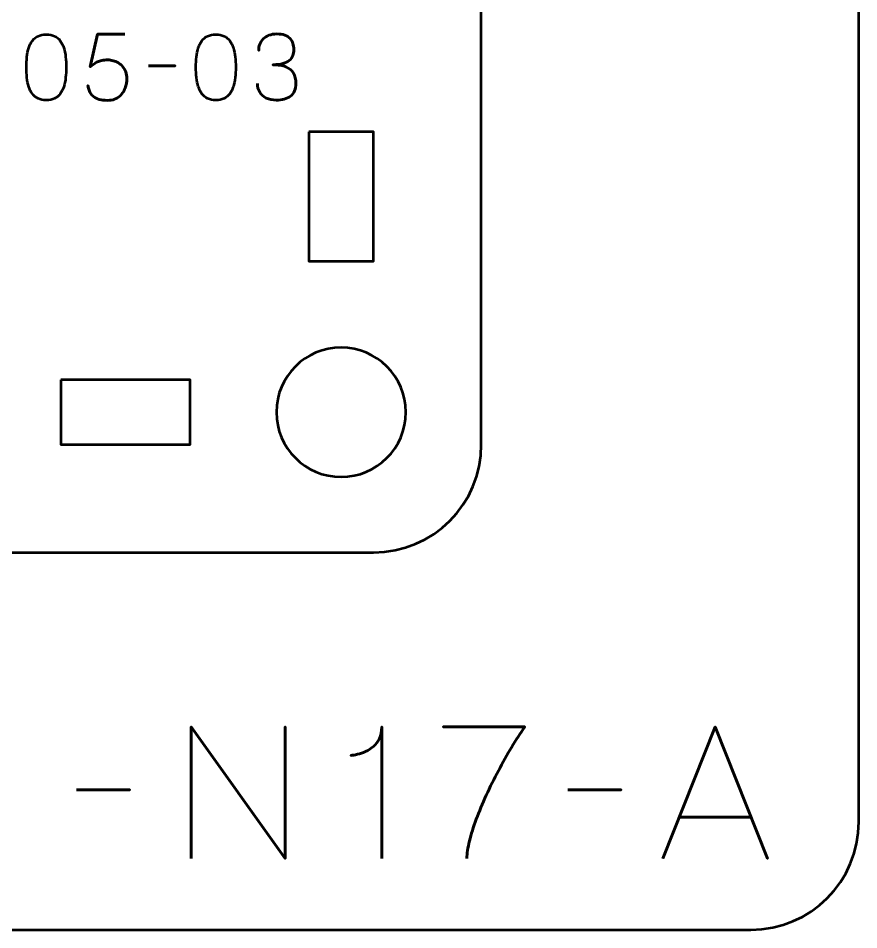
# Model space of a CAD drawing. Header units: centimetres. Extents: x -17.9 to -3.1, y -25.3 to -4.3.
# Drawn here: x -6.997 to -3.1, y -25.35 to -21.123 of the extents above; entities that cross this region are included whole.
import ezdxf

# ---------------------------------------------------------------- set-up
doc = ezdxf.new("R2010")
doc.units = ezdxf.units.CM
doc.header["$MEASUREMENT"] = 0
doc.layers.add('Layer 1', color=7, linetype='Continuous')

msp = doc.modelspace()

# ---------------------------------------------------------------- linework, layer by layer
at = {"layer": 'Layer 1', "color": 7, "lineweight": 53}
msp.add_open_spline([(-17.90003, -24.8499), (-17.90003, -24.8499), (-17.90003, -4.84994), (-17.90003, -4.84994), (-17.90003, -4.84994), (-17.90003, -4.57297), (-17.67694, -4.34998), (-17.39994, -4.34998), (-17.39994, -4.34998), (-17.39994, -4.34998), (-3.60007, -4.34998), (-3.60007, -4.34998), (-3.60007, -4.34998), (-3.32293, -4.34998), (-3.09997, -4.57297), (-3.09997, -4.84994), (-3.09997, -4.84994), (-3.09997, -4.84994), (-3.09997, -24.8499), (-3.09997, -24.8499), (-3.09997, -24.8499), (-3.09997, -25.1269), (-3.32293, -25.34999), (-3.60007, -25.34999), (-3.60007, -25.34999), (-3.60007, -25.34999), (-17.39994, -25.34999), (-17.39994, -25.34999), (-17.39994, -25.34999), (-17.67694, -25.34999), (-17.90003, -25.1269), (-17.90003, -24.8499)], degree=3, knots=[0, 0, 0, 0, 0.125, 0.125, 0.125, 0.125, 0.25, 0.25, 0.25, 0.25, 0.375, 0.375, 0.375, 0.375, 0.5, 0.5, 0.5, 0.5, 0.625, 0.625, 0.625, 0.625, 0.75, 0.75, 0.75, 0.75, 0.875, 0.875, 0.875, 0.875, 1, 1, 1, 1], dxfattribs=at)
at = {"layer": 'Layer 1', "color": 2, "lineweight": 53}
msp.add_open_spline([(-9.64991, -14.29991), (-9.64991, -14.29991), (-5.35002, -14.29991), (-5.35002, -14.29991), (-5.35002, -14.29991), (-5.07302, -14.29991), (-4.84992, -14.52301), (-4.84992, -14.80001), (-4.84992, -14.80001), (-4.84992, -14.80001), (-4.84992, -23.09991), (-4.84992, -23.09991), (-4.84992, -23.09991), (-4.84992, -23.37691), (-5.07302, -23.60001), (-5.35002, -23.60001), (-5.35002, -23.60001), (-5.35002, -23.60001), (-9.64991, -23.60001), (-9.64991, -23.60001), (-9.64991, -23.60001), (-9.92691, -23.60001), (-10.15001, -23.37691), (-10.15001, -23.09991), (-10.15001, -23.09991), (-10.15001, -23.09991), (-10.15001, -14.80001), (-10.15001, -14.80001), (-10.15001, -14.80001), (-10.15001, -14.52301), (-9.92691, -14.29991), (-9.64991, -14.29991)], degree=3, knots=[0, 0, 0, 0, 0.125, 0.125, 0.125, 0.125, 0.25, 0.25, 0.25, 0.25, 0.375, 0.375, 0.375, 0.375, 0.5, 0.5, 0.5, 0.5, 0.625, 0.625, 0.625, 0.625, 0.75, 0.75, 0.75, 0.75, 0.875, 0.875, 0.875, 0.875, 1, 1, 1, 1], dxfattribs=at)
at = {"layer": 'Layer 1', "color": 30, "lineweight": 53}
for points, knots in [([(-6.86688, -21.50258), (-6.85207, -21.50251), (-6.8393, -21.4999), (-6.82864, -21.49482), (-6.82864, -21.49482), (-6.81806, -21.48974), (-6.80924, -21.48247), (-6.80219, -21.47323), (-6.80219, -21.47323), (-6.7952, -21.46392), (-6.7897, -21.45291), (-6.78561, -21.44021), (-6.78561, -21.44021), (-6.78158, -21.42751), (-6.77869, -21.41361), (-6.77707, -21.39837), (-6.77707, -21.39837), (-6.77537, -21.38313), (-6.77453, -21.36711), (-6.7746, -21.35018), (-6.7746, -21.35018), (-6.77453, -21.33332), (-6.77537, -21.3173), (-6.77707, -21.30213), (-6.77707, -21.30213), (-6.77869, -21.28696), (-6.78158, -21.27299), (-6.78561, -21.26029), (-6.78561, -21.26029), (-6.7897, -21.24766), (-6.7952, -21.23666), (-6.80219, -21.22727), (-6.80219, -21.22727), (-6.80924, -21.21796), (-6.81806, -21.21069), (-6.82864, -21.20561), (-6.82864, -21.20561), (-6.8393, -21.20046), (-6.85207, -21.19785), (-6.86688, -21.19778), (-6.86688, -21.19778), (-6.8817, -21.19785), (-6.89447, -21.20046), (-6.90513, -21.20561), (-6.90513, -21.20561), (-6.91571, -21.21069), (-6.92453, -21.21796), (-6.93158, -21.22727), (-6.93158, -21.22727), (-6.93857, -21.23666), (-6.94407, -21.24766), (-6.94816, -21.26029), (-6.94816, -21.26029), (-6.95219, -21.27299), (-6.95508, -21.28696), (-6.9567, -21.30213), (-6.9567, -21.30213), (-6.95839, -21.3173), (-6.95924, -21.33332), (-6.95917, -21.35018), (-6.95917, -21.35018), (-6.95924, -21.36711), (-6.95839, -21.38313), (-6.9567, -21.39837), (-6.9567, -21.39837), (-6.95508, -21.41361), (-6.95219, -21.42751), (-6.94816, -21.44021), (-6.94816, -21.44021), (-6.94407, -21.45291), (-6.93857, -21.46392), (-6.93158, -21.47323), (-6.93158, -21.47323), (-6.92453, -21.48247), (-6.91571, -21.48974), (-6.90513, -21.49482), (-6.90513, -21.49482), (-6.89447, -21.4999), (-6.8817, -21.50251), (-6.86688, -21.50258)], [0, 0, 0, 0, 0.05, 0.05, 0.05, 0.05, 0.1, 0.1, 0.1, 0.1, 0.15, 0.15, 0.15, 0.15, 0.2, 0.2, 0.2, 0.2, 0.25, 0.25, 0.25, 0.25, 0.3, 0.3, 0.3, 0.3, 0.35, 0.35, 0.35, 0.35, 0.4, 0.4, 0.4, 0.4, 0.45, 0.45, 0.45, 0.45, 0.5, 0.5, 0.5, 0.5, 0.55, 0.55, 0.55, 0.55, 0.6, 0.6, 0.6, 0.6, 0.65, 0.65, 0.65, 0.65, 0.7, 0.7, 0.7, 0.7, 0.75, 0.75, 0.75, 0.75, 0.8, 0.8, 0.8, 0.8, 0.85, 0.85, 0.85, 0.85, 0.9, 0.9, 0.9, 0.9, 0.95, 0.95, 0.95, 0.95, 1, 1, 1, 1]), ([(-6.86688, -21.50258), (-6.85207, -21.50251), (-6.8393, -21.4999), (-6.82864, -21.49482), (-6.82864, -21.49482), (-6.81806, -21.48974), (-6.80924, -21.48247), (-6.80219, -21.47323), (-6.80219, -21.47323), (-6.7952, -21.46392), (-6.7897, -21.45291), (-6.78561, -21.44021), (-6.78561, -21.44021), (-6.78158, -21.42751), (-6.77869, -21.41361), (-6.77707, -21.39837), (-6.77707, -21.39837), (-6.77537, -21.38313), (-6.77453, -21.36711), (-6.7746, -21.35018), (-6.7746, -21.35018), (-6.77453, -21.33332), (-6.77537, -21.3173), (-6.77707, -21.30213), (-6.77707, -21.30213), (-6.77869, -21.28696), (-6.78158, -21.27299), (-6.78561, -21.26029), (-6.78561, -21.26029), (-6.7897, -21.24766), (-6.7952, -21.23666), (-6.80219, -21.22727), (-6.80219, -21.22727), (-6.80924, -21.21796), (-6.81806, -21.21069), (-6.82864, -21.20561), (-6.82864, -21.20561), (-6.8393, -21.20046), (-6.85207, -21.19785), (-6.86688, -21.19778), (-6.86688, -21.19778), (-6.8817, -21.19785), (-6.89447, -21.20046), (-6.90513, -21.20561), (-6.90513, -21.20561), (-6.91571, -21.21069), (-6.92453, -21.21796), (-6.93158, -21.22727), (-6.93158, -21.22727), (-6.93857, -21.23666), (-6.94407, -21.24766), (-6.94816, -21.26029), (-6.94816, -21.26029), (-6.95219, -21.27299), (-6.95508, -21.28696), (-6.9567, -21.30213), (-6.9567, -21.30213), (-6.95839, -21.3173), (-6.95924, -21.33332), (-6.95917, -21.35018), (-6.95917, -21.35018), (-6.95924, -21.36711), (-6.95839, -21.38313), (-6.9567, -21.39837), (-6.9567, -21.39837), (-6.95508, -21.41361), (-6.95219, -21.42751), (-6.94816, -21.44021), (-6.94816, -21.44021), (-6.94407, -21.45291), (-6.93857, -21.46392), (-6.93158, -21.47323), (-6.93158, -21.47323), (-6.92453, -21.48247), (-6.91571, -21.48974), (-6.90513, -21.49482), (-6.90513, -21.49482), (-6.89447, -21.4999), (-6.8817, -21.50251), (-6.86688, -21.50258)], [0, 0, 0, 0, 0.05, 0.05, 0.05, 0.05, 0.1, 0.1, 0.1, 0.1, 0.15, 0.15, 0.15, 0.15, 0.2, 0.2, 0.2, 0.2, 0.25, 0.25, 0.25, 0.25, 0.3, 0.3, 0.3, 0.3, 0.35, 0.35, 0.35, 0.35, 0.4, 0.4, 0.4, 0.4, 0.45, 0.45, 0.45, 0.45, 0.5, 0.5, 0.5, 0.5, 0.55, 0.55, 0.55, 0.55, 0.6, 0.6, 0.6, 0.6, 0.65, 0.65, 0.65, 0.65, 0.7, 0.7, 0.7, 0.7, 0.75, 0.75, 0.75, 0.75, 0.8, 0.8, 0.8, 0.8, 0.85, 0.85, 0.85, 0.85, 0.9, 0.9, 0.9, 0.9, 0.95, 0.95, 0.95, 0.95, 1, 1, 1, 1]), ([(-6.50282, -21.19736), (-6.50282, -21.19736), (-6.62982, -21.19736), (-6.62982, -21.19736), (-6.62982, -21.19736), (-6.62982, -21.19736), (-6.66369, -21.34891), (-6.66369, -21.34891), (-6.66369, -21.34891), (-6.65776, -21.34383), (-6.65212, -21.33925), (-6.64668, -21.33522), (-6.64668, -21.33522), (-6.64132, -21.3312), (-6.63568, -21.32782), (-6.62968, -21.32499), (-6.62968, -21.32499), (-6.62375, -21.32217), (-6.61698, -21.32005), (-6.60936, -21.31857), (-6.60936, -21.31857), (-6.60181, -21.31709), (-6.59278, -21.31631), (-6.58241, -21.31631), (-6.58241, -21.31631), (-6.57394, -21.31631), (-6.56547, -21.31744), (-6.55701, -21.31977), (-6.55701, -21.31977), (-6.54854, -21.32203), (-6.5405, -21.32549), (-6.53288, -21.33007), (-6.53288, -21.33007), (-6.52519, -21.33473), (-6.51841, -21.34052), (-6.51249, -21.3475), (-6.51249, -21.3475), (-6.50649, -21.35449), (-6.50176, -21.36267), (-6.49838, -21.37205), (-6.49838, -21.37205), (-6.49492, -21.38144), (-6.49316, -21.39209), (-6.49309, -21.40394), (-6.49309, -21.40394), (-6.49301, -21.40832), (-6.49351, -21.41382), (-6.4945, -21.42031), (-6.4945, -21.42031), (-6.49541, -21.4268), (-6.49711, -21.43386), (-6.49951, -21.44134), (-6.49951, -21.44134), (-6.5019, -21.44882), (-6.50529, -21.45623), (-6.50959, -21.46356), (-6.50959, -21.46356), (-6.5139, -21.4709), (-6.5194, -21.4776), (-6.52603, -21.48367), (-6.52603, -21.48367), (-6.53267, -21.48974), (-6.54071, -21.49461), (-6.55009, -21.49828), (-6.55009, -21.49828), (-6.55955, -21.50187), (-6.57063, -21.50378), (-6.58325, -21.50385), (-6.58325, -21.50385), (-6.59835, -21.50378), (-6.61105, -21.50216), (-6.62135, -21.49912), (-6.62135, -21.49912), (-6.63166, -21.49602), (-6.64005, -21.492), (-6.64654, -21.48692), (-6.64654, -21.48692), (-6.6531, -21.48184), (-6.65818, -21.47626), (-6.66185, -21.4702), (-6.66185, -21.4702), (-6.66552, -21.46413), (-6.66827, -21.45806), (-6.67011, -21.45199), (-6.67011, -21.45199), (-6.67194, -21.44592), (-6.67335, -21.44035), (-6.67427, -21.43527), (-6.67427, -21.43527), (-6.67335, -21.44035), (-6.67194, -21.44592), (-6.67011, -21.45199), (-6.67011, -21.45199), (-6.66827, -21.45806), (-6.66552, -21.46413), (-6.66185, -21.4702), (-6.66185, -21.4702), (-6.65818, -21.47626), (-6.6531, -21.48184), (-6.64654, -21.48692), (-6.64654, -21.48692), (-6.64005, -21.492), (-6.63166, -21.49602), (-6.62135, -21.49912), (-6.62135, -21.49912), (-6.61105, -21.50216), (-6.59835, -21.50378), (-6.58325, -21.50385), (-6.58325, -21.50385), (-6.57063, -21.50378), (-6.55955, -21.50187), (-6.55009, -21.49828), (-6.55009, -21.49828), (-6.54071, -21.49461), (-6.53267, -21.48974), (-6.52603, -21.48367), (-6.52603, -21.48367), (-6.5194, -21.4776), (-6.5139, -21.4709), (-6.50959, -21.46356), (-6.50959, -21.46356), (-6.50529, -21.45623), (-6.5019, -21.44882), (-6.49951, -21.44134), (-6.49951, -21.44134), (-6.49711, -21.43386), (-6.49541, -21.4268), (-6.4945, -21.42031), (-6.4945, -21.42031), (-6.49351, -21.41382), (-6.49301, -21.40832), (-6.49309, -21.40394), (-6.49309, -21.40394), (-6.49316, -21.39209), (-6.49492, -21.38144), (-6.49838, -21.37205), (-6.49838, -21.37205), (-6.50176, -21.36267), (-6.50649, -21.35449), (-6.51249, -21.3475), (-6.51249, -21.3475), (-6.51841, -21.34052), (-6.52519, -21.33473), (-6.53288, -21.33007), (-6.53288, -21.33007), (-6.5405, -21.32549), (-6.54854, -21.32203), (-6.55701, -21.31977), (-6.55701, -21.31977), (-6.56547, -21.31744), (-6.57394, -21.31631), (-6.58241, -21.31631), (-6.58241, -21.31631), (-6.59278, -21.31631), (-6.60181, -21.31709), (-6.60936, -21.31857), (-6.60936, -21.31857), (-6.61698, -21.32005), (-6.62375, -21.32217), (-6.62968, -21.32499), (-6.62968, -21.32499), (-6.63568, -21.32782), (-6.64132, -21.3312), (-6.64668, -21.33522), (-6.64668, -21.33522), (-6.65212, -21.33925), (-6.65776, -21.34383), (-6.66369, -21.34891), (-6.66369, -21.34891), (-6.66369, -21.34891), (-6.62982, -21.19736), (-6.62982, -21.19736), (-6.62982, -21.19736), (-6.62982, -21.19736), (-6.50282, -21.19736), (-6.50282, -21.19736)], [0, 0, 0, 0, 0.0227273, 0.0227273, 0.0227273, 0.0227273, 0.0454545, 0.0454545, 0.0454545, 0.0454545, 0.0681818, 0.0681818, 0.0681818, 0.0681818, 0.0909091, 0.0909091, 0.0909091, 0.0909091, 0.1136364, 0.1136364, 0.1136364, 0.1136364, 0.1363636, 0.1363636, 0.1363636, 0.1363636, 0.1590909, 0.1590909, 0.1590909, 0.1590909, 0.1818182, 0.1818182, 0.1818182, 0.1818182, 0.2045455, 0.2045455, 0.2045455, 0.2045455, 0.2272727, 0.2272727, 0.2272727, 0.2272727, 0.25, 0.25, 0.25, 0.25, 0.2727273, 0.2727273, 0.2727273, 0.2727273, 0.2954545, 0.2954545, 0.2954545, 0.2954545, 0.3181818, 0.3181818, 0.3181818, 0.3181818, 0.3409091, 0.3409091, 0.3409091, 0.3409091, 0.3636364, 0.3636364, 0.3636364, 0.3636364, 0.3863636, 0.3863636, 0.3863636, 0.3863636, 0.4090909, 0.4090909, 0.4090909, 0.4090909, 0.4318182, 0.4318182, 0.4318182, 0.4318182, 0.4545455, 0.4545455, 0.4545455, 0.4545455, 0.4772727, 0.4772727, 0.4772727, 0.4772727, 0.5, 0.5, 0.5, 0.5, 0.5227273, 0.5227273, 0.5227273, 0.5227273, 0.5454545, 0.5454545, 0.5454545, 0.5454545, 0.5681818, 0.5681818, 0.5681818, 0.5681818, 0.5909091, 0.5909091, 0.5909091, 0.5909091, 0.6136364, 0.6136364, 0.6136364, 0.6136364, 0.6363636, 0.6363636, 0.6363636, 0.6363636, 0.6590909, 0.6590909, 0.6590909, 0.6590909, 0.6818182, 0.6818182, 0.6818182, 0.6818182, 0.7045455, 0.7045455, 0.7045455, 0.7045455, 0.7272727, 0.7272727, 0.7272727, 0.7272727, 0.75, 0.75, 0.75, 0.75, 0.7727273, 0.7727273, 0.7727273, 0.7727273, 0.7954545, 0.7954545, 0.7954545, 0.7954545, 0.8181818, 0.8181818, 0.8181818, 0.8181818, 0.8409091, 0.8409091, 0.8409091, 0.8409091, 0.8636364, 0.8636364, 0.8636364, 0.8636364, 0.8863636, 0.8863636, 0.8863636, 0.8863636, 0.9090909, 0.9090909, 0.9090909, 0.9090909, 0.9318182, 0.9318182, 0.9318182, 0.9318182, 0.9545455, 0.9545455, 0.9545455, 0.9545455, 0.9772727, 0.9772727, 0.9772727, 0.9772727, 1, 1, 1, 1]), ([(-6.08076, -21.50258), (-6.06595, -21.50251), (-6.05318, -21.4999), (-6.04252, -21.49482), (-6.04252, -21.49482), (-6.03194, -21.48974), (-6.02312, -21.48247), (-6.01607, -21.47323), (-6.01607, -21.47323), (-6.00908, -21.46392), (-6.00358, -21.45291), (-5.99949, -21.44021), (-5.99949, -21.44021), (-5.99546, -21.42751), (-5.99257, -21.41361), (-5.99095, -21.39837), (-5.99095, -21.39837), (-5.98925, -21.38313), (-5.98841, -21.36711), (-5.98848, -21.35018), (-5.98848, -21.35018), (-5.98841, -21.33332), (-5.98925, -21.3173), (-5.99095, -21.30213), (-5.99095, -21.30213), (-5.99257, -21.28696), (-5.99546, -21.27299), (-5.99949, -21.26029), (-5.99949, -21.26029), (-6.00358, -21.24766), (-6.00908, -21.23666), (-6.01607, -21.22727), (-6.01607, -21.22727), (-6.02312, -21.21796), (-6.03194, -21.21069), (-6.04252, -21.20561), (-6.04252, -21.20561), (-6.05318, -21.20046), (-6.06595, -21.19785), (-6.08076, -21.19778), (-6.08076, -21.19778), (-6.09558, -21.19785), (-6.10835, -21.20046), (-6.11901, -21.20561), (-6.11901, -21.20561), (-6.12959, -21.21069), (-6.13841, -21.21796), (-6.14546, -21.22727), (-6.14546, -21.22727), (-6.15245, -21.23666), (-6.15795, -21.24766), (-6.16204, -21.26029), (-6.16204, -21.26029), (-6.16607, -21.27299), (-6.16896, -21.28696), (-6.17058, -21.30213), (-6.17058, -21.30213), (-6.17227, -21.3173), (-6.17312, -21.33332), (-6.17305, -21.35018), (-6.17305, -21.35018), (-6.17312, -21.36711), (-6.17227, -21.38313), (-6.17058, -21.39837), (-6.17058, -21.39837), (-6.16896, -21.41361), (-6.16607, -21.42751), (-6.16204, -21.44021), (-6.16204, -21.44021), (-6.15795, -21.45291), (-6.15245, -21.46392), (-6.14546, -21.47323), (-6.14546, -21.47323), (-6.13841, -21.48247), (-6.12959, -21.48974), (-6.11901, -21.49482), (-6.11901, -21.49482), (-6.10835, -21.4999), (-6.09558, -21.50251), (-6.08076, -21.50258)], [0, 0, 0, 0, 0.05, 0.05, 0.05, 0.05, 0.1, 0.1, 0.1, 0.1, 0.15, 0.15, 0.15, 0.15, 0.2, 0.2, 0.2, 0.2, 0.25, 0.25, 0.25, 0.25, 0.3, 0.3, 0.3, 0.3, 0.35, 0.35, 0.35, 0.35, 0.4, 0.4, 0.4, 0.4, 0.45, 0.45, 0.45, 0.45, 0.5, 0.5, 0.5, 0.5, 0.55, 0.55, 0.55, 0.55, 0.6, 0.6, 0.6, 0.6, 0.65, 0.65, 0.65, 0.65, 0.7, 0.7, 0.7, 0.7, 0.75, 0.75, 0.75, 0.75, 0.8, 0.8, 0.8, 0.8, 0.85, 0.85, 0.85, 0.85, 0.9, 0.9, 0.9, 0.9, 0.95, 0.95, 0.95, 0.95, 1, 1, 1, 1]), ([(-6.08076, -21.50258), (-6.06595, -21.50251), (-6.05318, -21.4999), (-6.04252, -21.49482), (-6.04252, -21.49482), (-6.03194, -21.48974), (-6.02312, -21.48247), (-6.01607, -21.47323), (-6.01607, -21.47323), (-6.00908, -21.46392), (-6.00358, -21.45291), (-5.99949, -21.44021), (-5.99949, -21.44021), (-5.99546, -21.42751), (-5.99257, -21.41361), (-5.99095, -21.39837), (-5.99095, -21.39837), (-5.98925, -21.38313), (-5.98841, -21.36711), (-5.98848, -21.35018), (-5.98848, -21.35018), (-5.98841, -21.33332), (-5.98925, -21.3173), (-5.99095, -21.30213), (-5.99095, -21.30213), (-5.99257, -21.28696), (-5.99546, -21.27299), (-5.99949, -21.26029), (-5.99949, -21.26029), (-6.00358, -21.24766), (-6.00908, -21.23666), (-6.01607, -21.22727), (-6.01607, -21.22727), (-6.02312, -21.21796), (-6.03194, -21.21069), (-6.04252, -21.20561), (-6.04252, -21.20561), (-6.05318, -21.20046), (-6.06595, -21.19785), (-6.08076, -21.19778), (-6.08076, -21.19778), (-6.09558, -21.19785), (-6.10835, -21.20046), (-6.11901, -21.20561), (-6.11901, -21.20561), (-6.12959, -21.21069), (-6.13841, -21.21796), (-6.14546, -21.22727), (-6.14546, -21.22727), (-6.15245, -21.23666), (-6.15795, -21.24766), (-6.16204, -21.26029), (-6.16204, -21.26029), (-6.16607, -21.27299), (-6.16896, -21.28696), (-6.17058, -21.30213), (-6.17058, -21.30213), (-6.17227, -21.3173), (-6.17312, -21.33332), (-6.17305, -21.35018), (-6.17305, -21.35018), (-6.17312, -21.36711), (-6.17227, -21.38313), (-6.17058, -21.39837), (-6.17058, -21.39837), (-6.16896, -21.41361), (-6.16607, -21.42751), (-6.16204, -21.44021), (-6.16204, -21.44021), (-6.15795, -21.45291), (-6.15245, -21.46392), (-6.14546, -21.47323), (-6.14546, -21.47323), (-6.13841, -21.48247), (-6.12959, -21.48974), (-6.11901, -21.49482), (-6.11901, -21.49482), (-6.10835, -21.4999), (-6.09558, -21.50251), (-6.08076, -21.50258)], [0, 0, 0, 0, 0.05, 0.05, 0.05, 0.05, 0.1, 0.1, 0.1, 0.1, 0.15, 0.15, 0.15, 0.15, 0.2, 0.2, 0.2, 0.2, 0.25, 0.25, 0.25, 0.25, 0.3, 0.3, 0.3, 0.3, 0.35, 0.35, 0.35, 0.35, 0.4, 0.4, 0.4, 0.4, 0.45, 0.45, 0.45, 0.45, 0.5, 0.5, 0.5, 0.5, 0.55, 0.55, 0.55, 0.55, 0.6, 0.6, 0.6, 0.6, 0.65, 0.65, 0.65, 0.65, 0.7, 0.7, 0.7, 0.7, 0.75, 0.75, 0.75, 0.75, 0.8, 0.8, 0.8, 0.8, 0.85, 0.85, 0.85, 0.85, 0.9, 0.9, 0.9, 0.9, 0.95, 0.95, 0.95, 0.95, 1, 1, 1, 1]), ([(-5.88815, -21.42596), (-5.88808, -21.4412), (-5.88455, -21.45446), (-5.87757, -21.46596), (-5.87757, -21.46596), (-5.87058, -21.47739), (-5.86063, -21.48635), (-5.84765, -21.49277), (-5.84765, -21.49277), (-5.83467, -21.49919), (-5.81908, -21.50244), (-5.80094, -21.50258), (-5.80094, -21.50258), (-5.78733, -21.50258), (-5.77498, -21.50117), (-5.76376, -21.49821), (-5.76376, -21.49821), (-5.75261, -21.49524), (-5.74302, -21.49066), (-5.7349, -21.48438), (-5.7349, -21.48438), (-5.72679, -21.4781), (-5.72058, -21.46998), (-5.71614, -21.46011), (-5.71614, -21.46011), (-5.71176, -21.45016), (-5.70958, -21.43823), (-5.70951, -21.42426), (-5.70951, -21.42426), (-5.70943, -21.40564), (-5.71324, -21.3899), (-5.72079, -21.37713), (-5.72079, -21.37713), (-5.72834, -21.36436), (-5.74006, -21.35477), (-5.75579, -21.34821), (-5.75579, -21.34821), (-5.77152, -21.34164), (-5.7917, -21.33833), (-5.81618, -21.33833), (-5.81618, -21.33833), (-5.79791, -21.3384), (-5.7826, -21.33671), (-5.77011, -21.33325), (-5.77011, -21.33325), (-5.75769, -21.32979), (-5.74775, -21.32492), (-5.74027, -21.31857), (-5.74027, -21.31857), (-5.73279, -21.31229), (-5.72736, -21.30481), (-5.72411, -21.29621), (-5.72411, -21.29621), (-5.72079, -21.28767), (-5.71917, -21.27829), (-5.71924, -21.26806), (-5.71924, -21.26806), (-5.71917, -21.25782), (-5.72058, -21.24837), (-5.7234, -21.23962), (-5.7234, -21.23962), (-5.72616, -21.23087), (-5.73067, -21.22318), (-5.73681, -21.21662), (-5.73681, -21.21662), (-5.74295, -21.21006), (-5.75106, -21.20491), (-5.76101, -21.20124), (-5.76101, -21.20124), (-5.77103, -21.19757), (-5.78324, -21.19574), (-5.79756, -21.19567), (-5.79756, -21.19567), (-5.81181, -21.19574), (-5.8243, -21.19785), (-5.83488, -21.20195), (-5.83488, -21.20195), (-5.84554, -21.20604), (-5.85428, -21.21161), (-5.86134, -21.21874), (-5.86134, -21.21874), (-5.86832, -21.22586), (-5.87355, -21.23398), (-5.877, -21.24315), (-5.877, -21.24315), (-5.88053, -21.25232), (-5.88222, -21.26206), (-5.88222, -21.27229), (-5.88222, -21.27229), (-5.88222, -21.26206), (-5.88053, -21.25232), (-5.877, -21.24315), (-5.877, -21.24315), (-5.87355, -21.23398), (-5.86832, -21.22586), (-5.86134, -21.21874), (-5.86134, -21.21874), (-5.85428, -21.21161), (-5.84554, -21.20604), (-5.83488, -21.20195), (-5.83488, -21.20195), (-5.8243, -21.19785), (-5.81181, -21.19574), (-5.79756, -21.19567), (-5.79756, -21.19567), (-5.78324, -21.19574), (-5.77103, -21.19757), (-5.76101, -21.20124), (-5.76101, -21.20124), (-5.75106, -21.20491), (-5.74295, -21.21006), (-5.73681, -21.21662), (-5.73681, -21.21662), (-5.73067, -21.22318), (-5.72616, -21.23087), (-5.7234, -21.23962), (-5.7234, -21.23962), (-5.72058, -21.24837), (-5.71917, -21.25782), (-5.71924, -21.26806), (-5.71924, -21.26806), (-5.71917, -21.27829), (-5.72079, -21.28767), (-5.72411, -21.29621), (-5.72411, -21.29621), (-5.72736, -21.30481), (-5.73279, -21.31229), (-5.74027, -21.31857), (-5.74027, -21.31857), (-5.74775, -21.32492), (-5.75769, -21.32979), (-5.77011, -21.33325), (-5.77011, -21.33325), (-5.7826, -21.33671), (-5.79791, -21.3384), (-5.81618, -21.33833), (-5.81618, -21.33833), (-5.7917, -21.33833), (-5.77152, -21.34164), (-5.75579, -21.34821), (-5.75579, -21.34821), (-5.74006, -21.35477), (-5.72834, -21.36436), (-5.72079, -21.37713), (-5.72079, -21.37713), (-5.71324, -21.3899), (-5.70943, -21.40564), (-5.70951, -21.42426), (-5.70951, -21.42426), (-5.70958, -21.43823), (-5.71176, -21.45016), (-5.71614, -21.46011), (-5.71614, -21.46011), (-5.72058, -21.46998), (-5.72679, -21.4781), (-5.7349, -21.48438), (-5.7349, -21.48438), (-5.74302, -21.49066), (-5.75261, -21.49524), (-5.76376, -21.49821), (-5.76376, -21.49821), (-5.77498, -21.50117), (-5.78733, -21.50258), (-5.80094, -21.50258), (-5.80094, -21.50258), (-5.81908, -21.50244), (-5.83467, -21.49919), (-5.84765, -21.49277), (-5.84765, -21.49277), (-5.86063, -21.48635), (-5.87058, -21.47739), (-5.87757, -21.46596), (-5.87757, -21.46596), (-5.88455, -21.45446), (-5.88808, -21.4412), (-5.88815, -21.42596)], [0, 0, 0, 0, 0.0227273, 0.0227273, 0.0227273, 0.0227273, 0.0454545, 0.0454545, 0.0454545, 0.0454545, 0.0681818, 0.0681818, 0.0681818, 0.0681818, 0.0909091, 0.0909091, 0.0909091, 0.0909091, 0.1136364, 0.1136364, 0.1136364, 0.1136364, 0.1363636, 0.1363636, 0.1363636, 0.1363636, 0.1590909, 0.1590909, 0.1590909, 0.1590909, 0.1818182, 0.1818182, 0.1818182, 0.1818182, 0.2045455, 0.2045455, 0.2045455, 0.2045455, 0.2272727, 0.2272727, 0.2272727, 0.2272727, 0.25, 0.25, 0.25, 0.25, 0.2727273, 0.2727273, 0.2727273, 0.2727273, 0.2954545, 0.2954545, 0.2954545, 0.2954545, 0.3181818, 0.3181818, 0.3181818, 0.3181818, 0.3409091, 0.3409091, 0.3409091, 0.3409091, 0.3636364, 0.3636364, 0.3636364, 0.3636364, 0.3863636, 0.3863636, 0.3863636, 0.3863636, 0.4090909, 0.4090909, 0.4090909, 0.4090909, 0.4318182, 0.4318182, 0.4318182, 0.4318182, 0.4545455, 0.4545455, 0.4545455, 0.4545455, 0.4772727, 0.4772727, 0.4772727, 0.4772727, 0.5, 0.5, 0.5, 0.5, 0.5227273, 0.5227273, 0.5227273, 0.5227273, 0.5454545, 0.5454545, 0.5454545, 0.5454545, 0.5681818, 0.5681818, 0.5681818, 0.5681818, 0.5909091, 0.5909091, 0.5909091, 0.5909091, 0.6136364, 0.6136364, 0.6136364, 0.6136364, 0.6363636, 0.6363636, 0.6363636, 0.6363636, 0.6590909, 0.6590909, 0.6590909, 0.6590909, 0.6818182, 0.6818182, 0.6818182, 0.6818182, 0.7045455, 0.7045455, 0.7045455, 0.7045455, 0.7272727, 0.7272727, 0.7272727, 0.7272727, 0.75, 0.75, 0.75, 0.75, 0.7727273, 0.7727273, 0.7727273, 0.7727273, 0.7954545, 0.7954545, 0.7954545, 0.7954545, 0.8181818, 0.8181818, 0.8181818, 0.8181818, 0.8409091, 0.8409091, 0.8409091, 0.8409091, 0.8636364, 0.8636364, 0.8636364, 0.8636364, 0.8863636, 0.8863636, 0.8863636, 0.8863636, 0.9090909, 0.9090909, 0.9090909, 0.9090909, 0.9318182, 0.9318182, 0.9318182, 0.9318182, 0.9545455, 0.9545455, 0.9545455, 0.9545455, 0.9772727, 0.9772727, 0.9772727, 0.9772727, 1, 1, 1, 1]), ([(-6.39318, -21.34298), (-6.39318, -21.34298), (-6.26999, -21.34298), (-6.26999, -21.34298), (-6.26999, -21.34298), (-6.26999, -21.34298), (-6.39318, -21.34298), (-6.39318, -21.34298)], [0, 0, 0, 0, 0.5, 0.5, 0.5, 0.5, 1, 1, 1, 1]), ([(-6.19482, -25.01987), (-6.19482, -25.01987), (-6.19482, -24.40942), (-6.19482, -24.40942), (-6.19482, -24.40942), (-6.19482, -24.40942), (-5.75963, -25.01987), (-5.75963, -25.01987), (-5.75963, -25.01987), (-5.75963, -25.01987), (-5.75963, -24.40942), (-5.75963, -24.40942), (-5.75963, -24.40942), (-5.75963, -24.40942), (-5.75963, -25.01987), (-5.75963, -25.01987), (-5.75963, -25.01987), (-5.75963, -25.01987), (-6.19482, -24.40942), (-6.19482, -24.40942), (-6.19482, -24.40942), (-6.19482, -24.40942), (-6.19482, -25.01987), (-6.19482, -25.01987)], [0, 0, 0, 0, 0.1666667, 0.1666667, 0.1666667, 0.1666667, 0.3333333, 0.3333333, 0.3333333, 0.3333333, 0.5, 0.5, 0.5, 0.5, 0.6666667, 0.6666667, 0.6666667, 0.6666667, 0.8333333, 0.8333333, 0.8333333, 0.8333333, 1, 1, 1, 1]), ([(-5.31175, -25.01987), (-5.31175, -25.01987), (-5.31175, -24.40942), (-5.31175, -24.40942), (-5.31175, -24.40942), (-5.31189, -24.43016), (-5.31556, -24.44794), (-5.32261, -24.46276), (-5.32261, -24.46276), (-5.32953, -24.47772), (-5.3387, -24.49), (-5.34999, -24.49987), (-5.34999, -24.49987), (-5.36128, -24.50975), (-5.37341, -24.51765), (-5.38639, -24.52358), (-5.38639, -24.52358), (-5.39938, -24.52937), (-5.41194, -24.53374), (-5.42407, -24.53642), (-5.42407, -24.53642), (-5.43635, -24.53924), (-5.44679, -24.54094), (-5.45568, -24.5415), (-5.45568, -24.5415), (-5.44679, -24.54094), (-5.43635, -24.53924), (-5.42407, -24.53642), (-5.42407, -24.53642), (-5.41194, -24.53374), (-5.39938, -24.52937), (-5.38639, -24.52358), (-5.38639, -24.52358), (-5.37341, -24.51765), (-5.36128, -24.50975), (-5.34999, -24.49987), (-5.34999, -24.49987), (-5.3387, -24.49), (-5.32953, -24.47772), (-5.32261, -24.46276), (-5.32261, -24.46276), (-5.31556, -24.44794), (-5.31189, -24.43016), (-5.31175, -24.40942), (-5.31175, -24.40942), (-5.31175, -24.40942), (-5.31175, -25.01987), (-5.31175, -25.01987)], [0, 0, 0, 0, 0.0833333, 0.0833333, 0.0833333, 0.0833333, 0.1666667, 0.1666667, 0.1666667, 0.1666667, 0.25, 0.25, 0.25, 0.25, 0.3333333, 0.3333333, 0.3333333, 0.3333333, 0.4166667, 0.4166667, 0.4166667, 0.4166667, 0.5, 0.5, 0.5, 0.5, 0.5833333, 0.5833333, 0.5833333, 0.5833333, 0.6666667, 0.6666667, 0.6666667, 0.6666667, 0.75, 0.75, 0.75, 0.75, 0.8333333, 0.8333333, 0.8333333, 0.8333333, 0.9166667, 0.9166667, 0.9166667, 0.9166667, 1, 1, 1, 1]), ([(-4.91719, -25.01987), (-4.91677, -24.9963), (-4.91268, -24.96907), (-4.90492, -24.93803), (-4.90492, -24.93803), (-4.89715, -24.90684), (-4.88657, -24.87325), (-4.87317, -24.83727), (-4.87317, -24.83727), (-4.85976, -24.80129), (-4.84424, -24.76432), (-4.82674, -24.72608), (-4.82674, -24.72608), (-4.80938, -24.68783), (-4.79062, -24.65002), (-4.77072, -24.61234), (-4.77072, -24.61234), (-4.75082, -24.57466), (-4.7305, -24.53854), (-4.70976, -24.50397), (-4.70976, -24.50397), (-4.68901, -24.46953), (-4.66869, -24.43807), (-4.6488, -24.40942), (-4.6488, -24.40942), (-4.6488, -24.40942), (-5.02726, -24.40942), (-5.02726, -24.40942), (-5.02726, -24.40942), (-5.02726, -24.40942), (-4.6488, -24.40942), (-4.6488, -24.40942), (-4.6488, -24.40942), (-4.66869, -24.43807), (-4.68901, -24.46953), (-4.70976, -24.50397), (-4.70976, -24.50397), (-4.7305, -24.53854), (-4.75082, -24.57466), (-4.77072, -24.61234), (-4.77072, -24.61234), (-4.79062, -24.65002), (-4.80938, -24.68783), (-4.82674, -24.72608), (-4.82674, -24.72608), (-4.84424, -24.76432), (-4.85976, -24.80129), (-4.87317, -24.83727), (-4.87317, -24.83727), (-4.88657, -24.87325), (-4.89715, -24.90684), (-4.90492, -24.93803), (-4.90492, -24.93803), (-4.91268, -24.96907), (-4.91677, -24.9963), (-4.91719, -25.01987)], [0, 0, 0, 0, 0.0714286, 0.0714286, 0.0714286, 0.0714286, 0.1428571, 0.1428571, 0.1428571, 0.1428571, 0.2142857, 0.2142857, 0.2142857, 0.2142857, 0.2857143, 0.2857143, 0.2857143, 0.2857143, 0.3571429, 0.3571429, 0.3571429, 0.3571429, 0.4285714, 0.4285714, 0.4285714, 0.4285714, 0.5, 0.5, 0.5, 0.5, 0.5714286, 0.5714286, 0.5714286, 0.5714286, 0.6428571, 0.6428571, 0.6428571, 0.6428571, 0.7142857, 0.7142857, 0.7142857, 0.7142857, 0.7857143, 0.7857143, 0.7857143, 0.7857143, 0.8571429, 0.8571429, 0.8571429, 0.8571429, 0.9285714, 0.9285714, 0.9285714, 0.9285714, 1, 1, 1, 1]), ([(-4.00787, -25.01987), (-4.00787, -25.01987), (-3.76572, -24.40942), (-3.76572, -24.40942), (-3.76572, -24.40942), (-3.76572, -24.40942), (-3.52273, -25.01987), (-3.52273, -25.01987), (-3.52273, -25.01987), (-3.52273, -25.01987), (-3.76572, -24.40942), (-3.76572, -24.40942), (-3.76572, -24.40942), (-3.76572, -24.40942), (-4.00787, -25.01987), (-4.00787, -25.01987)], [0, 0, 0, 0, 0.25, 0.25, 0.25, 0.25, 0.5, 0.5, 0.5, 0.5, 0.75, 0.75, 0.75, 0.75, 1, 1, 1, 1]), ([(-6.72653, -24.70068), (-6.72653, -24.70068), (-6.48015, -24.70068), (-6.48015, -24.70068), (-6.48015, -24.70068), (-6.48015, -24.70068), (-6.72653, -24.70068), (-6.72653, -24.70068)], [0, 0, 0, 0, 0.5, 0.5, 0.5, 0.5, 1, 1, 1, 1]), ([(-4.44814, -24.70068), (-4.44814, -24.70068), (-4.20176, -24.70068), (-4.20176, -24.70068), (-4.20176, -24.70068), (-4.20176, -24.70068), (-4.44814, -24.70068), (-4.44814, -24.70068)], [0, 0, 0, 0, 0.5, 0.5, 0.5, 0.5, 1, 1, 1, 1]), ([(-3.93167, -24.82768), (-3.93167, -24.82768), (-3.59977, -24.82768), (-3.59977, -24.82768), (-3.59977, -24.82768), (-3.59977, -24.82768), (-3.93167, -24.82768), (-3.93167, -24.82768)], [0, 0, 0, 0, 0.5, 0.5, 0.5, 0.5, 1, 1, 1, 1])]:
    msp.add_open_spline(points, degree=3, knots=knots, dxfattribs=at)
at = {"layer": 'Layer 1', "lineweight": 53}
for points in [[(-5.64995, -21.64996), (-5.64995, -21.64996), (-5.34994, -21.64996), (-5.34994, -21.64996), (-5.34994, -21.64996), (-5.34994, -21.64996), (-5.34994, -22.24996), (-5.34994, -22.24996), (-5.34994, -22.24996), (-5.34994, -22.24996), (-5.64995, -22.24996), (-5.64995, -22.24996), (-5.64995, -22.24996), (-5.64995, -22.24996), (-5.64995, -21.64996), (-5.64995, -21.64996)], [(-5.20001, -22.94998), (-5.20001, -23.11561), (-5.33425, -23.24998), (-5.50002, -23.24998), (-5.50002, -23.24998), (-5.66568, -23.24998), (-5.80002, -23.11561), (-5.80002, -22.94998), (-5.80002, -22.94998), (-5.80002, -22.78421), (-5.66568, -22.64998), (-5.50002, -22.64998), (-5.50002, -22.64998), (-5.33425, -22.64998), (-5.20001, -22.78421), (-5.20001, -22.94998)], [(-6.79993, -22.79991), (-6.79993, -22.79991), (-6.19993, -22.79991), (-6.19993, -22.79991), (-6.19993, -22.79991), (-6.19993, -22.79991), (-6.19993, -23.09991), (-6.19993, -23.09991), (-6.19993, -23.09991), (-6.19993, -23.09991), (-6.79993, -23.09991), (-6.79993, -23.09991), (-6.79993, -23.09991), (-6.79993, -23.09991), (-6.79993, -22.79991), (-6.79993, -22.79991)]]:
    msp.add_open_spline(points, degree=3, knots=[0, 0, 0, 0, 0.25, 0.25, 0.25, 0.25, 0.5, 0.5, 0.5, 0.5, 0.75, 0.75, 0.75, 0.75, 1, 1, 1, 1], dxfattribs=at)
at = {"layer": 'Layer 1', "color": 7}
for points, knots in [([(-6.19482, -25.01987), (-6.19482, -25.01987), (-6.19482, -24.40942), (-6.19482, -24.40942), (-6.19482, -24.40942), (-6.19482, -24.40942), (-5.75963, -25.01987), (-5.75963, -25.01987), (-5.75963, -25.01987), (-5.75963, -25.01987), (-5.75963, -24.40942), (-5.75963, -24.40942), (-5.75963, -24.40942), (-5.75963, -24.40942), (-5.75963, -25.01987), (-5.75963, -25.01987), (-5.75963, -25.01987), (-5.75963, -25.01987), (-6.19482, -24.40942), (-6.19482, -24.40942), (-6.19482, -24.40942), (-6.19482, -24.40942), (-6.19482, -25.01987), (-6.19482, -25.01987)], [0, 0, 0, 0, 0.1666667, 0.1666667, 0.1666667, 0.1666667, 0.3333333, 0.3333333, 0.3333333, 0.3333333, 0.5, 0.5, 0.5, 0.5, 0.6666667, 0.6666667, 0.6666667, 0.6666667, 0.8333333, 0.8333333, 0.8333333, 0.8333333, 1, 1, 1, 1]), ([(-5.31175, -25.01987), (-5.31175, -25.01987), (-5.31175, -24.40942), (-5.31175, -24.40942), (-5.31175, -24.40942), (-5.31189, -24.43016), (-5.31556, -24.44794), (-5.32261, -24.46276), (-5.32261, -24.46276), (-5.32953, -24.47772), (-5.3387, -24.49), (-5.34999, -24.49987), (-5.34999, -24.49987), (-5.36128, -24.50975), (-5.37341, -24.51765), (-5.38639, -24.52358), (-5.38639, -24.52358), (-5.39938, -24.52937), (-5.41194, -24.53374), (-5.42407, -24.53642), (-5.42407, -24.53642), (-5.43635, -24.53924), (-5.44679, -24.54094), (-5.45568, -24.5415), (-5.45568, -24.5415), (-5.44679, -24.54094), (-5.43635, -24.53924), (-5.42407, -24.53642), (-5.42407, -24.53642), (-5.41194, -24.53374), (-5.39938, -24.52937), (-5.38639, -24.52358), (-5.38639, -24.52358), (-5.37341, -24.51765), (-5.36128, -24.50975), (-5.34999, -24.49987), (-5.34999, -24.49987), (-5.3387, -24.49), (-5.32953, -24.47772), (-5.32261, -24.46276), (-5.32261, -24.46276), (-5.31556, -24.44794), (-5.31189, -24.43016), (-5.31175, -24.40942), (-5.31175, -24.40942), (-5.31175, -24.40942), (-5.31175, -25.01987), (-5.31175, -25.01987)], [0, 0, 0, 0, 0.0833333, 0.0833333, 0.0833333, 0.0833333, 0.1666667, 0.1666667, 0.1666667, 0.1666667, 0.25, 0.25, 0.25, 0.25, 0.3333333, 0.3333333, 0.3333333, 0.3333333, 0.4166667, 0.4166667, 0.4166667, 0.4166667, 0.5, 0.5, 0.5, 0.5, 0.5833333, 0.5833333, 0.5833333, 0.5833333, 0.6666667, 0.6666667, 0.6666667, 0.6666667, 0.75, 0.75, 0.75, 0.75, 0.8333333, 0.8333333, 0.8333333, 0.8333333, 0.9166667, 0.9166667, 0.9166667, 0.9166667, 1, 1, 1, 1]), ([(-4.91719, -25.01987), (-4.91677, -24.9963), (-4.91268, -24.96907), (-4.90492, -24.93803), (-4.90492, -24.93803), (-4.89715, -24.90684), (-4.88657, -24.87325), (-4.87317, -24.83727), (-4.87317, -24.83727), (-4.85976, -24.80129), (-4.84424, -24.76432), (-4.82674, -24.72608), (-4.82674, -24.72608), (-4.80938, -24.68783), (-4.79062, -24.65002), (-4.77072, -24.61234), (-4.77072, -24.61234), (-4.75082, -24.57466), (-4.7305, -24.53854), (-4.70976, -24.50397), (-4.70976, -24.50397), (-4.68901, -24.46953), (-4.66869, -24.43807), (-4.6488, -24.40942), (-4.6488, -24.40942), (-4.6488, -24.40942), (-5.02726, -24.40942), (-5.02726, -24.40942), (-5.02726, -24.40942), (-5.02726, -24.40942), (-4.6488, -24.40942), (-4.6488, -24.40942), (-4.6488, -24.40942), (-4.66869, -24.43807), (-4.68901, -24.46953), (-4.70976, -24.50397), (-4.70976, -24.50397), (-4.7305, -24.53854), (-4.75082, -24.57466), (-4.77072, -24.61234), (-4.77072, -24.61234), (-4.79062, -24.65002), (-4.80938, -24.68783), (-4.82674, -24.72608), (-4.82674, -24.72608), (-4.84424, -24.76432), (-4.85976, -24.80129), (-4.87317, -24.83727), (-4.87317, -24.83727), (-4.88657, -24.87325), (-4.89715, -24.90684), (-4.90492, -24.93803), (-4.90492, -24.93803), (-4.91268, -24.96907), (-4.91677, -24.9963), (-4.91719, -25.01987)], [0, 0, 0, 0, 0.0714286, 0.0714286, 0.0714286, 0.0714286, 0.1428571, 0.1428571, 0.1428571, 0.1428571, 0.2142857, 0.2142857, 0.2142857, 0.2142857, 0.2857143, 0.2857143, 0.2857143, 0.2857143, 0.3571429, 0.3571429, 0.3571429, 0.3571429, 0.4285714, 0.4285714, 0.4285714, 0.4285714, 0.5, 0.5, 0.5, 0.5, 0.5714286, 0.5714286, 0.5714286, 0.5714286, 0.6428571, 0.6428571, 0.6428571, 0.6428571, 0.7142857, 0.7142857, 0.7142857, 0.7142857, 0.7857143, 0.7857143, 0.7857143, 0.7857143, 0.8571429, 0.8571429, 0.8571429, 0.8571429, 0.9285714, 0.9285714, 0.9285714, 0.9285714, 1, 1, 1, 1]), ([(-4.00787, -25.01987), (-4.00787, -25.01987), (-3.76572, -24.40942), (-3.76572, -24.40942), (-3.76572, -24.40942), (-3.76572, -24.40942), (-3.52273, -25.01987), (-3.52273, -25.01987), (-3.52273, -25.01987), (-3.52273, -25.01987), (-3.76572, -24.40942), (-3.76572, -24.40942), (-3.76572, -24.40942), (-3.76572, -24.40942), (-4.00787, -25.01987), (-4.00787, -25.01987)], [0, 0, 0, 0, 0.25, 0.25, 0.25, 0.25, 0.5, 0.5, 0.5, 0.5, 0.75, 0.75, 0.75, 0.75, 1, 1, 1, 1]), ([(-6.72653, -24.70068), (-6.72653, -24.70068), (-6.48015, -24.70068), (-6.48015, -24.70068), (-6.48015, -24.70068), (-6.48015, -24.70068), (-6.72653, -24.70068), (-6.72653, -24.70068)], [0, 0, 0, 0, 0.5, 0.5, 0.5, 0.5, 1, 1, 1, 1]), ([(-4.44814, -24.70068), (-4.44814, -24.70068), (-4.20176, -24.70068), (-4.20176, -24.70068), (-4.20176, -24.70068), (-4.20176, -24.70068), (-4.44814, -24.70068), (-4.44814, -24.70068)], [0, 0, 0, 0, 0.5, 0.5, 0.5, 0.5, 1, 1, 1, 1]), ([(-3.93167, -24.82768), (-3.93167, -24.82768), (-3.59977, -24.82768), (-3.59977, -24.82768), (-3.59977, -24.82768), (-3.59977, -24.82768), (-3.93167, -24.82768), (-3.93167, -24.82768)], [0, 0, 0, 0, 0.5, 0.5, 0.5, 0.5, 1, 1, 1, 1])]:
    msp.add_open_spline(points, degree=3, knots=knots, dxfattribs=at)

doc.saveas('drawing.dxf')
